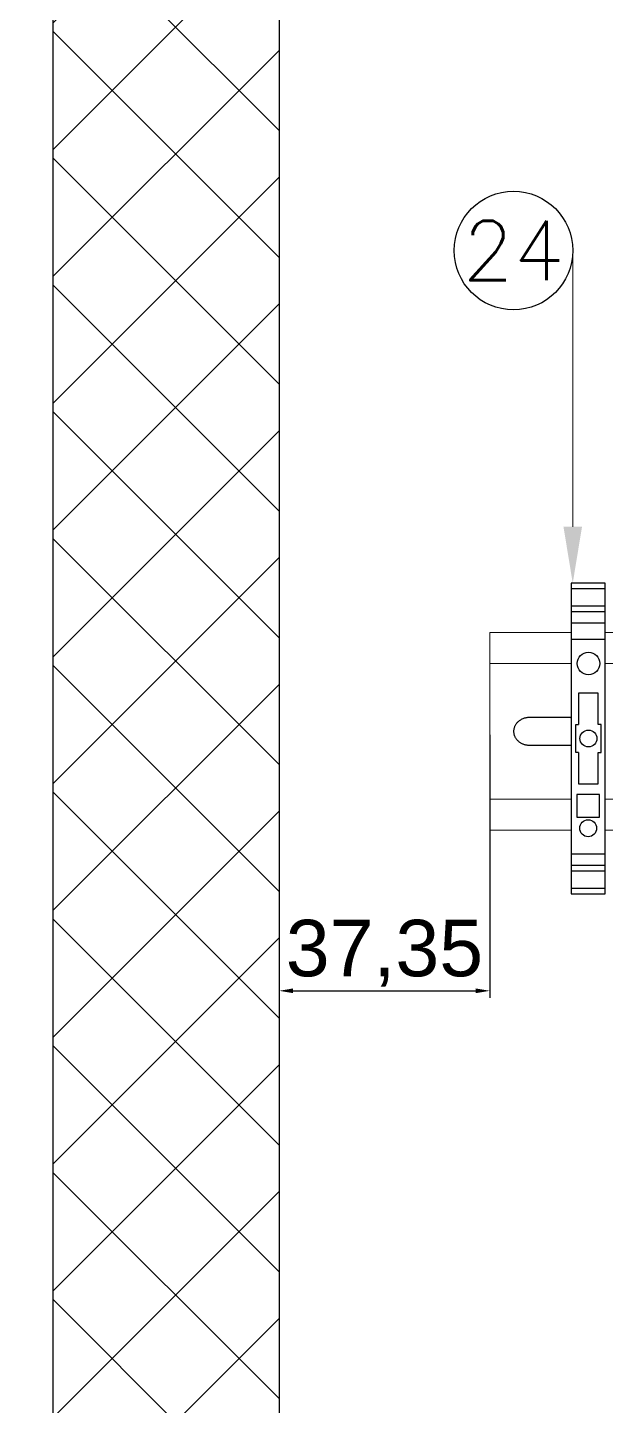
# Model space of a CAD drawing. Header units: millimetres. Extents: x 2205 to 3814, y 620 to 2277.
# Drawn here: x 3017.3 to 3119.7, y 1845.3 to 2089.2 of the extents above; entities that cross this region are included whole.
import ezdxf
from ezdxf import colors
from ezdxf.entities.mleader import LeaderData, LeaderLine
from ezdxf.enums import TextEntityAlignment as Align
from ezdxf.math import Vec2, Vec3

# ---------------------------------------------------------------- set-up
doc = ezdxf.new("R2010")
doc.units = ezdxf.units.MM
doc.set_wipeout_variables(frame=1)
for name, color, linetype, lineweight in [('EL-achurados', 7, 'Continuous', 9), ('EL-componentes', 7, 'Continuous', 25), ('EL-Cotas', 7, 'Continuous', 18)]:
    doc.layers.add(name, color=color, linetype=linetype, lineweight=lineweight)
doc.styles.add('ROMANS', font='romans.shx', dxfattribs={"height": 14})
doc.styles.get("Standard").update_dxf_attribs({"font": 'arial.ttf'})
doc.dimstyles.new('ISO-25', dxfattribs={"dimtxt": 2.5, "dimasz": 2.5, "dimexe": 1.25, "dimexo": 0.625, "dimtad": 1, "dimtxsty": 'Standard', "dimcen": 2.5, "dimadec": 0, "dimazin": 0, "dimtfac": 1, "dimtmove": 0, "dimatfit": 3, "dimfxl": 1, "dimarcsym": 0})

# ---------------------------------------------------------------- blocks, each defined once
blk = doc.blocks.new('*U6')
blk.add_wipeout([(-19.16, 48.55), (436.84, 48.55), (436.84, 13.55), (-19.16, 13.55)])
for points in [[(-19.17, 48.55), (436.85, 48.55), (436.85, 13.55), (-19.17, 13.55)], [(-19.16, 43.05), (436.84, 43.05), (436.84, 19.05), (-19.16, 19.05), (-19.16, 31.05)]]:
    blk.add_lwpolyline(points, close=True)
at = {"layer": 'EL-componentes', "color": 7, "linetype": 'Continuous', "lineweight": 25}
blk.add_rational_spline([(-5.19, 33.55), (-8.66, 33.55), (-12.13, 33.55), (-14.91, 33.55), (-14.91, 31.05), (-14.91, 28.55), (-12.13, 28.55), (-8.66, 28.55), (-5.19, 28.55), (-3.58, 28.55), (-2.78, 29.8), (-1.98, 31.05), (-2.78, 32.3), (-3.58, 33.55), (-5.19, 33.55)], [1, 1, 1, 0.707107250279, 1, 0.707107250279, 1, 1, 1, 0.866024791583, 1, 0.866024791583, 1, 0.866024791583, 1], degree=2, knots=[0, 0, 0, 1, 1, 2.570795, 2.570795, 4.14159, 4.14159, 5.14159, 5.14159, 6.18879, 6.18879, 7.23599, 7.23599, 8.28319, 8.28319, 8.28319], dxfattribs=at)
blk = doc.blocks.new('1492-erl35')
at = {"color": 7, "linetype": 'Continuous', "lineweight": 20}
blk.add_wipeout([(0, -27.5), (6, -27.5), (6, 27.5), (0, 27.5)], dxfattribs=at).dxf.layer = 'EL-componentes'
at = {"layer": 'EL-componentes', "color": 7, "linetype": 'Continuous'}
for p, q in [((6, 27.5), (0, 27.5)), ((0, 27.5), (0, -27.5)), ((6, -27.5), (6, 27.5)), ((6, 26.5), (0, 26.5)), ((0, 23.5), (6, 23.5)), ((0, 22.5), (6, 22.5)), ((0, 20.5), (6, 20.5)), ((6, 17.5), (0, 17.5)), ((4.8, 8), (1.3, 8)), ((1.3, 8), (1.3, 2.5)), ((4.8, 2.5), (4.8, 8)), ((0.8, -2.5), (0.8, 2.5)), ((0.8, 2.5), (1.3, 2.5)), ((5.3, 2.5), (4.8, 2.5)), ((5.3, -2.5), (5.3, 2.5)), ((1.3, -2.5), (0.8, -2.5)), ((1.3, -2.5), (1.3, -8)), ((4.8, -8), (4.8, -2.5)), ((4.8, -8), (4.8, -2.5)), ((4.8, -2.5), (5.3, -2.5)), ((1.3, -8), (4.8, -8)), ((5, -9.91), (1, -9.91)), ((1, -9.91), (1, -13.91)), ((5, -13.91), (5, -9.91)), ((1, -13.91), (5, -13.91)), ((6, -20.5), (0, -20.5)), ((6, -22.5), (0, -22.5)), ((6, -23.5), (0, -23.5)), ((0, -26.5), (6, -26.5)), ((0, -27.5), (6, -27.5))]:
    blk.add_line(p, q, dxfattribs=at)
for centre, radius in [((3.05, 13.29), 2), ((3.05, 0), 1.5), ((3, -15.9), 1.5)]:
    blk.add_circle(centre, radius, dxfattribs=at)
blk = doc.blocks.new('_TagCircle')
at = {"linetype": 'Continuous', "transparency": 16777216}
blk.add_wipeout([(-0.094, 3), (-0.282, 2.988), (-0.47, 2.965), (-0.655, 2.929), (-0.837, 2.882), (-1.017, 2.824), (-1.192, 2.755), (-1.363, 2.674), (-1.528, 2.584), (-1.687, 2.482), (-1.84, 2.372), (-1.985, 2.251), (-2.122, 2.122), (-2.251, 1.985), (-2.372, 1.84), (-2.482, 1.687), (-2.584, 1.528), (-2.674, 1.363), (-2.755, 1.192), (-2.824, 1.017), (-2.882, 0.837), (-2.929, 0.655), (-2.965, 0.47), (-2.988, 0.282), (-3, 0.094), (-3, -0.094), (-2.988, -0.282), (-2.965, -0.47), (-2.929, -0.655), (-2.882, -0.837), (-2.824, -1.017), (-2.755, -1.192), (-2.674, -1.363), (-2.584, -1.528), (-2.482, -1.687), (-2.372, -1.84), (-2.251, -1.985), (-2.122, -2.122), (-1.985, -2.251), (-1.84, -2.372), (-1.687, -2.482), (-1.528, -2.584), (-1.363, -2.674), (-1.192, -2.755), (-1.017, -2.824), (-0.837, -2.882), (-0.655, -2.929), (-0.47, -2.965), (-0.282, -2.988), (-0.094, -3), (0, -3), (0.094, -3), (0.282, -2.988), (0.47, -2.965), (0.655, -2.929), (0.837, -2.882), (1.017, -2.824), (1.192, -2.755), (1.363, -2.674), (1.528, -2.584), (1.687, -2.482), (1.84, -2.372), (1.985, -2.251), (1.985, -2.251), (2.122, -2.122), (2.251, -1.985), (2.372, -1.84), (2.482, -1.687), (2.584, -1.528), (2.674, -1.363), (2.755, -1.192), (2.824, -1.017), (2.882, -0.837), (2.929, -0.655), (2.965, -0.47), (2.988, -0.282), (3, 0), (3, 0.094), (2.988, 0.282), (2.976, 0.376), (2.965, 0.47), (2.929, 0.655), (2.882, 0.837), (2.824, 1.017), (2.755, 1.192), (2.674, 1.363), (2.584, 1.528), (2.482, 1.687), (2.372, 1.84), (2.251, 1.985), (2.122, 2.122), (1.985, 2.251), (1.84, 2.372), (1.687, 2.482), (1.548, 2.584), (1.363, 2.674), (1.192, 2.755), (1.017, 2.824), (0.837, 2.882), (0.655, 2.929), (0.47, 2.965), (0.282, 2.988), (0.094, 3)], dxfattribs=at)
at = {"color": 0, "linetype": 'ByBlock', "lineweight": -2, "transparency": 16777216}
blk.add_circle((0, 0), 3, dxfattribs=at)
at = {"layer": 'EL-Cotas', "color": 0, "transparency": 16777216, "style": 'ROMANS'}
blk.add_attdef('#', text='', height=3, dxfattribs=at).set_placement((0, -1.5), align=Align.CENTER)
blk = doc.blocks.new('*U32')
at = {"layer": 'EL-achurados'}
h = blk.add_hatch(dxfattribs=at)
h.set_pattern_fill('ANSI37', color=256, scale=5)
h.set_pattern_definition([(45, (-3556.94, -1592.605), (-11.22532, 11.22532), []), (135, (-3556.94, -1592.605), (-11.22532, -11.22532), [])])
h.paths.add_polyline_path([(0, 0), (40, 0), (40, -1290), (0, -1290)])
at = {"layer": 'EL-componentes'}
blk.add_lwpolyline([(0, 0), (40, 0), (40, -1290), (0, -1290)], close=True, dxfattribs=at)
blk = doc.blocks.new('*D59')
at = {"color": 0, "lineweight": -2, "transparency": 16777216}
for p, q in [((3061.26, 2109.2), (2936.5, 2109.2)), ((2937.75, 2106.7), (2937.75, 1841.54)), ((3061.26, 1839.04), (2936.5, 1839.04))]:
    blk.add_line(p, q, dxfattribs=at)
at = {"color": 0, "transparency": 16777216}
for points in [[(2937.33, 2106.7), (2938.16, 2106.7), (2937.75, 2109.2)], [(2937.33, 1841.54), (2938.16, 1841.54), (2937.75, 1839.04)]]:
    blk.add_solid(points, dxfattribs=at)
at = {"layer": 'Defpoints', "color": 0, "transparency": 16777216}
for p in [(3061.89, 2109.2), (2937.75, 1839.04), (3061.89, 1839.04)]:
    blk.add_point(p, dxfattribs=at)
at = {"color": 0, "transparency": 16777216, "insert": (2931.11, 1974.12), "char_height": 2.5, "attachment_point": 5, "rotation": 90}
blk.add_mtext('{\\H4x;270,17}', dxfattribs=at)
blk = doc.blocks.new('*D61')
at = {"color": 0, "lineweight": -2, "transparency": 16777216}
for p, q in [((3021.26, 2149.2), (2877.67, 2149.2)), ((2878.92, 2146.7), (2878.92, 861.7)), ((3021.26, 859.2), (2877.67, 859.2))]:
    blk.add_line(p, q, dxfattribs=at)
at = {"color": 0, "transparency": 16777216}
for points in [[(2878.5, 2146.7), (2879.33, 2146.7), (2878.92, 2149.2)], [(2878.5, 861.7), (2879.33, 861.7), (2878.92, 859.2)]]:
    blk.add_solid(points, dxfattribs=at)
at = {"layer": 'Defpoints', "color": 0, "transparency": 16777216}
for p in [(3021.89, 2149.2), (2878.92, 859.2), (3021.89, 859.2)]:
    blk.add_point(p, dxfattribs=at)
at = {"color": 0, "transparency": 16777216, "insert": (2873.18, 1504.2), "char_height": 2.5, "attachment_point": 5, "rotation": 90}
blk.add_mtext('{\\H4x;1290}', dxfattribs=at)
blk = doc.blocks.new('*D63')
at = {"color": 0, "lineweight": -2, "transparency": 16777216}
for p, q in [((3061.89, 2148.58), (3061.89, 1917.43)), ((3099.24, 1963.99), (3099.24, 1917.43)), ((3064.39, 1918.68), (3096.74, 1918.68))]:
    blk.add_line(p, q, dxfattribs=at)
at = {"color": 0, "transparency": 16777216}
for points in [[(3064.39, 1919.1), (3064.39, 1918.27), (3061.89, 1918.68)], [(3096.74, 1919.1), (3096.74, 1918.27), (3099.24, 1918.68)]]:
    blk.add_solid(points, dxfattribs=at)
at = {"layer": 'Defpoints', "color": 0, "transparency": 16777216}
for p in [(3061.89, 2149.2), (3099.24, 1964.61), (3099.24, 1918.68)]:
    blk.add_point(p, dxfattribs=at)
at = {"color": 0, "transparency": 16777216, "insert": (3080.56, 1925.32), "char_height": 2.5, "attachment_point": 5}
blk.add_mtext('{\\H4x;37,35}', dxfattribs=at)

msp = doc.modelspace()

# ---------------------------------------------------------------- block references
at = {"color": 1, "linetype": 'Continuous', "lineweight": 25}
msp.add_blockref('*U32', (3021.889, 2149.203), dxfattribs=at)
at = {"layer": 'EL-Cotas', "color": 7, "linetype": 'Continuous', "lineweight": 5, "ltscale": 0.1}
msp.add_blockref('*U6', (3118.394, 1933.566), dxfattribs=at)

# ---------------------------------------------------------------- dimensions: what is measured, and where the dimension line sits
for base, p1, p2, picture, middle in [((2878.916, 859.203), (3021.889, 2149.203), (3021.889, 859.203), '*D61', (2873.185, 1504.203)), ((2937.746, 1839.036), (3061.889, 2109.203), (3061.889, 1839.036), '*D59', (2931.111, 1974.119))]:
    dim = msp.add_linear_dim(base=base, p1=p1, p2=p2, angle=90, text='{\\H4x;<>}', dimstyle='ISO-25')
    dim.commit()
    dim.dimension.update_dxf_attribs({"geometry": picture, "text_midpoint": middle})

# ---------------------------------------------------------------- next in the draw order: block references
at = {"color": 7, "linetype": 'Continuous', "lineweight": 5}
msp.add_blockref('1492-erl35', (3113.641, 1963.355), dxfattribs=at)

# ---------------------------------------------------------------- next in the draw order: dimensions: what is measured, and where the dimension line sits
dim = msp.add_linear_dim(base=(3099.237, 1918.684), p1=(3061.889, 2149.203), p2=(3099.237, 1964.611), text='{\\H4x;<>}', dimstyle='ISO-25')
dim.commit()
dim.dimension.update_dxf_attribs({"geometry": '*D63', "text_midpoint": (3080.563, 1925.319)})

# ---------------------------------------------------------------- next in the draw order: linework, layer by layer
at = {"color": 242, "true_color": 0xcd2027}
msp.add_lwpolyline([(3021.889, 2149.203), (3577.093, 2149.203), (3577.093, 743.825), (3021.889, 750.391)], close=True, dxfattribs=at)

# ---------------------------------------------------------------- next in the draw order: leaders
at = {"layer": 'EL-Cotas', "color": 7, "linetype": 'Continuous', "lineweight": 5, "ltscale": 0.1}
ml = msp.add_multileader_block('Standard', dxfattribs=at)
ml.set_content('_TagCircle', color=7, scale=3.5)
ml.set_attribute('#', '24', width=0)
ml.set_leader_properties(color=256, linetype='ByLayer', lineweight=-1)
ml.build(insert=Vec2(0, 0))
ml.multileader.update_dxf_attribs({"has_dogleg": 0, "text_right_attachment_type": 6, "dogleg_length": 1, "arrow_head_size": 10, "scale": 2})
ctx = ml.context
ctx.base_point, ctx.scale, ctx.char_height, ctx.arrow_head_size, ctx.landing_gap_size, ctx.plane_origin = Vec3(3092.91, 2049.742), 2, 8, 10, 4, Vec3(3105.604, 1985.131)
ctx.right_attachment = 6
notes = []
notes.append((ctx, [(1, (1, 1, 0), (3115.91, 2049.742), (-1, 0), 2, [(0, [(3113.91, 1990.855)], 0, [])])]))
ctx.block.insert = Vec3(3103.41, 2049.742)
for ctx, leaders in notes:
    for number, flags, end, landing, length, lines in leaders:
        leader = LeaderData()
        leader.index, (leader.has_last_leader_line, leader.has_dogleg_vector, leader.attachment_direction) = number, flags
        leader.last_leader_point, leader.dogleg_vector, leader.dogleg_length = Vec3(end), Vec3(landing), length
        for number, points, colour, breaks in lines:
            line = LeaderLine()
            line.index, line.vertices, line.color, line.breaks = number, Vec3.list(points), colors.encode_raw_color(colour), breaks
            leader.lines.append(line)
        ctx.leaders.append(leader)

doc.saveas('drawing.dxf')
